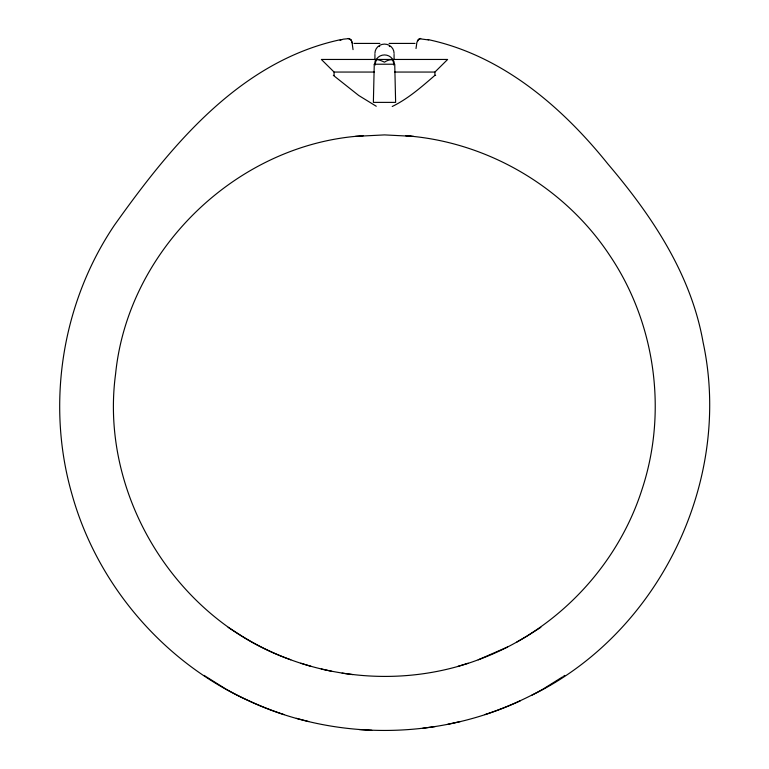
<?xml version="1.0" encoding="UTF-8"?>
<svg xmlns="http://www.w3.org/2000/svg" width="769" height="769" viewBox="0 0 769 769"><rect width="100%" height="100%" fill="white"/><g stroke="black" fill="none" stroke-linecap="round" stroke-linejoin="round"><path stroke-width="1.15" d="M392.228 106.487C408.166 98.74 421.604 86.849 434.918 75.352L434.918 72.055L447.635 59.453L321.365 59.453L334.082 72.055L374.368 72.055M416.01 48.534L416.894 42.305L419.278 38.729L428.698 39.95M374.926 64.221L376.752 58.761A9.574 9.286 0 0 1 392.248 58.761L394.074 64.221M393.603 64.952C396.141 57.723 388.528 59.271 384.5 62.174C379.646 60.049 373.215 56.723 375.397 64.952M417.336 41.122L417.759 40.276M340.071 40.315L343.176 39.181L349.059 38.604M418.057 39.853L419.941 38.604M379.117 46.64L379.713 46.198M563.744 676.076L564.715 675.413M562.572 676.883L542.76 689.274C524.333 699.54 504.916 708.018 484.864 714.612M540.838 627.341L526.89 636.203M242.937 636.713C312.522 679.575 401.658 688.466 478.241 659.792C555.035 631.849 617.199 567.262 642.028 489.382C667.703 411.79 655.419 322.98 609.644 255.27C564.609 187.069 487.258 141.736 405.744 135.757M516.845 642.028L526.063 636.713M531.975 695.147C659.244 632.772 732.915 480.894 703.097 342.33C691.12 274.264 651.891 215.695 607.923 164.008C561.783 106.516 501.705 55.137 427.843 39.536M507.463 647.037L478.241 659.792M520.498 700.713C435.542 740.326 333.458 740.374 248.502 700.713C163.182 661.859 96.875 584.229 71.853 493.881C45.986 403.773 61.953 302.938 114.398 225.23C171.247 145.303 240.178 60.943 341.157 39.536M457.997 666.319L468.177 663.234M420.72 38.45L420.066 38.585M447.866 724.292L460.323 721.553M422.681 728.291L435.312 726.542M363.256 135.757C237.871 143.342 128.096 248.887 115.6 373.878C99.239 494.65 175.745 619.506 290.778 659.754M355.403 136.382L384.5 134.902L413.597 136.382M353.961 43.42L379.896 43.42M389.104 43.42L415.039 43.42M394.603 72.055L434.918 72.055M333.342 75.352L358.719 95.481L376.262 106.247M434.918 75.352L435.658 75.352M359.017 729.541L371.744 730.3M409.79 136.065L410.944 136.161M342.138 673.154L352.673 674.615M348.934 38.585L350.693 39.469L351.664 41.122M321.288 669.011L331.67 671.289M348.28 38.45L350.943 39.853M296.334 718.323L308.677 721.553M300.823 663.234L311.003 666.319M284.136 714.612C264.084 708.018 244.667 699.54 226.24 689.274L206.428 676.883M242.11 636.203L228.162 627.341M204.285 675.413L205.256 676.076M389.287 46.198L389.883 46.64M351.241 40.276L352.231 42.891M351.942 41.853L353.048 49.62M334.082 72.055L334.082 75.352M394.074 54.388L394.074 59.453M374.926 54.388L374.926 59.453M374.926 53.378A9.574 9.286 0 0 1 384.5 44.093A9.574 9.286 0 0 1 394.074 53.378M374.263 64.221L373.369 102.383L395.631 102.383L394.737 64.221L374.263 64.221"/></g></svg>
